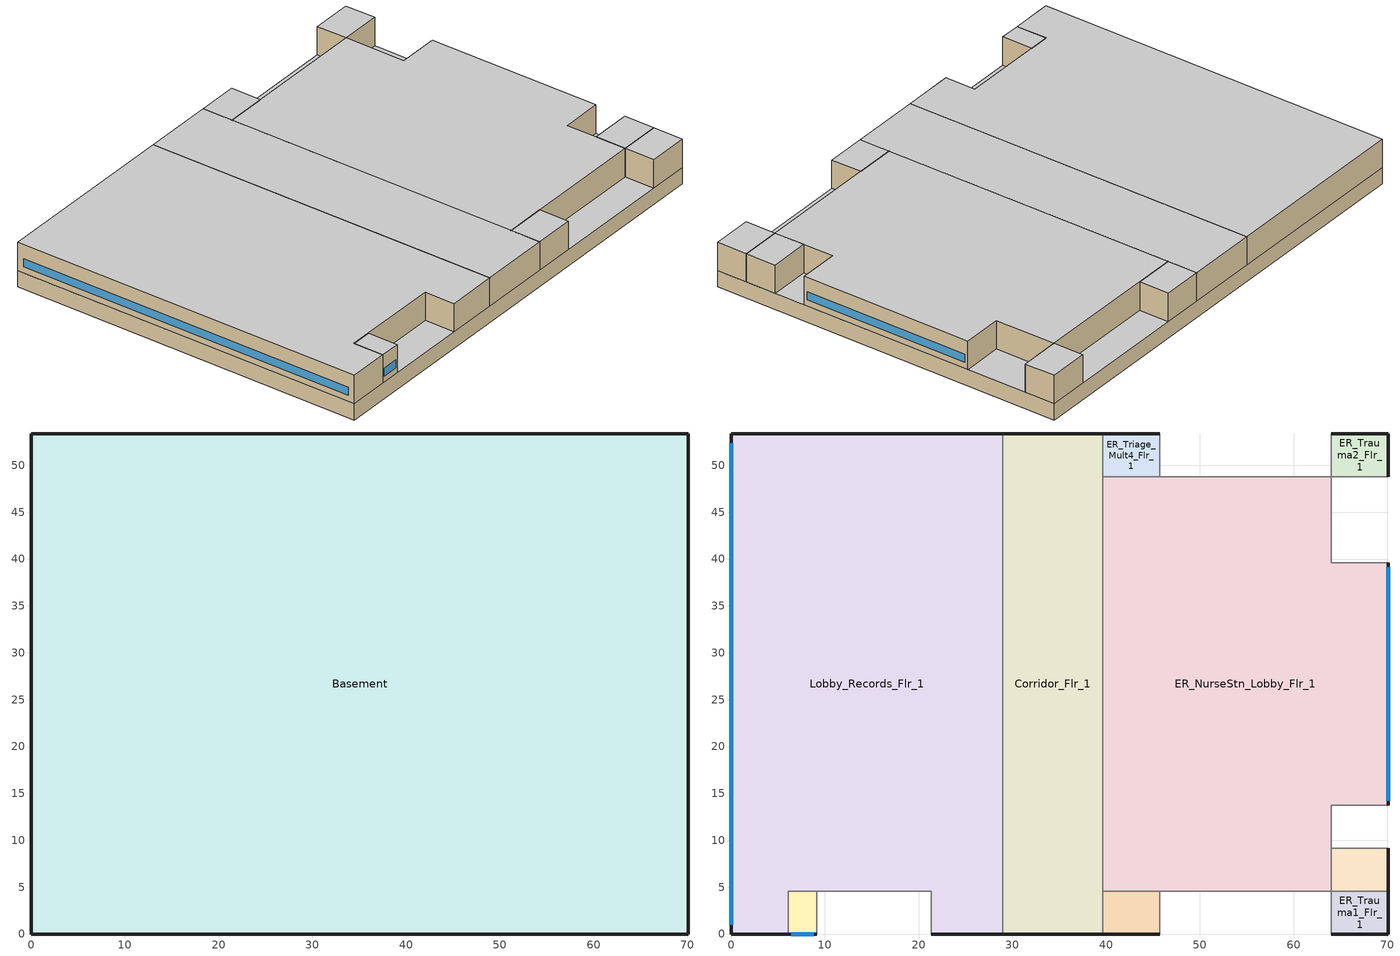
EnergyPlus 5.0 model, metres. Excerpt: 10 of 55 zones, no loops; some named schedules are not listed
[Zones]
Basement
 floor ground (ext-slab): 70.1,53.34 70.1,0 0,0 0,53.34 z-2.44
 wall ground (Underground Wall Non-res): 70.1,0 70.1,53.34 0,53.34 0,0 70.1,0 z-2.44:0
 ceiling adiabatic (INT-FLOOR-UNDERSIDE): 0,0 70.1,0 70.1,53.34 0,53.34 z0
Corridor_Flr_1
 floor adiabatic (INT-FLOOR-TOPSIDE): 39.62,53.34 39.62,0 28.96,0 28.96,53.34 z0
 wall outside (Mass Non-res Ext Wall): 39.62,53.34 28.96,53.34 / 28.96,0 39.62,0 z0:4.27
 wall to Lobby_Records_Flr_1 (AIR-WALL): 28.96,53.34 28.96,15.24 z0:4.27
 wall to Lobby_Records_Flr_1 (int-walls): 28.96,15.24 28.96,0 z0:4.27
 wall adiabatic (int-walls): 39.62,0 39.62,53.34 z0:4.27
 ceiling adiabatic (INT-FLOOR-UNDERSIDE): 28.96,53.34 28.96,0 39.62,0 39.62,53.34 z4.27
ER_Exam1_Mult4_Flr_1
 floor adiabatic (INT-FLOOR-TOPSIDE): 45.72,4.57 45.72,0 39.62,0 39.62,4.57 z0
 wall outside (Mass Non-res Ext Wall): 39.62,0 45.72,0 z0:4.27
 wall adiabatic (int-walls): 45.72,0 45.72,4.57 39.62,4.57 39.62,0 z0:4.27
 ceiling adiabatic (INT-FLOOR-UNDERSIDE): 39.62,4.57 39.62,0 45.72,0 45.72,4.57 z4.27
ER_Trauma1_Flr_1
 floor adiabatic (INT-FLOOR-TOPSIDE): 70.1,4.57 70.1,0 64.01,0 64.01,4.57 z0
 wall outside (Mass Non-res Ext Wall): 64.01,0 70.1,0 70.1,4.57 z0:4.27
 wall adiabatic (int-walls): 70.1,4.57 64.01,4.57 64.01,0 z0:4.27
 ceiling adiabatic (INT-FLOOR-UNDERSIDE): 64.01,4.57 64.01,0 70.1,0 70.1,4.57 z4.27
ER_Exam3_Mult4_Flr_1
 floor adiabatic (INT-FLOOR-TOPSIDE): 70.1,9.14 70.1,4.57 64.01,4.57 64.01,9.14 z0
 wall outside (Mass Non-res Ext Wall): 70.1,4.57 70.1,9.14 z0:4.27
 wall adiabatic (int-walls): 70.1,9.14 64.01,9.14 64.01,4.57 70.1,4.57 z0:4.27
 ceiling adiabatic (INT-FLOOR-UNDERSIDE): 64.01,9.14 64.01,4.57 70.1,4.57 70.1,9.14 z4.27
ER_Trauma2_Flr_1
 floor adiabatic (INT-FLOOR-TOPSIDE): 70.1,53.34 70.1,48.77 64.01,48.77 64.01,53.34 z0
 wall outside (Mass Non-res Ext Wall): 70.1,48.77 70.1,53.34 64.01,53.34 z0:4.27
 wall adiabatic (int-walls): 64.01,53.34 64.01,48.77 70.1,48.77 z0:4.27
 ceiling adiabatic (INT-FLOOR-UNDERSIDE): 64.01,53.34 64.01,48.77 70.1,48.77 70.1,53.34 z4.27
ER_Triage_Mult4_Flr_1
 floor adiabatic (INT-FLOOR-TOPSIDE): 45.72,53.34 45.72,48.77 39.62,48.77 39.62,53.34 z0
 wall outside (Mass Non-res Ext Wall): 45.72,53.34 39.62,53.34 z0:4.27
 wall adiabatic (int-walls): 39.62,53.34 39.62,48.77 45.72,48.77 45.72,53.34 z0:4.27
 ceiling adiabatic (INT-FLOOR-UNDERSIDE): 39.62,53.34 39.62,48.77 45.72,48.77 45.72,53.34 z4.27
ER_NurseStn_Lobby_Flr_1
 floor adiabatic (INT-FLOOR-TOPSIDE): 39.62,4.57 39.62,48.77 64.01,48.77 64.01,39.62 70.1,39.62 70.1,13.72 64.01,13.72 64.01,4.57 z0
 wall outside (Mass Non-res Ext Wall): 70.1,13.72 70.1,39.62 z0:4.27
 wall adiabatic (int-walls): 70.1,39.62 64.01,39.62 64.01,48.77 39.62,48.77 39.62,4.57 64.01,4.57 64.01,13.72 70.1,13.72 z0:4.27
 window (Window Non-res Fixed): 70.1,14.2 70.1,39.14 z0.91:2.13
 ceiling adiabatic (INT-FLOOR-UNDERSIDE): 39.62,4.57 64.01,4.57 64.01,13.72 70.1,13.72 70.1,39.62 64.01,39.62 64.01,48.77 39.62,48.77 z4.27
Lobby_Records_Flr_1
 floor adiabatic (INT-FLOOR-TOPSIDE): 0,0 0,53.34 28.96,53.34 28.96,0 21.34,0 21.34,4.57 6.1,4.57 6.1,0 z0
 wall outside (Mass Non-res Ext Wall): 21.34,0 28.96,0 / 28.96,53.34 0,53.34 0,0 6.1,0 z0:4.27
 wall adiabatic (int-walls): 6.1,0 6.1,4.57 21.34,4.57 21.34,0 z0:4.27
 window (Window Non-res Fixed): 0,52.34 0,1 z0.91:2.13
 ceiling adiabatic (INT-FLOOR-UNDERSIDE): 0,0 6.1,0 6.1,4.57 21.34,4.57 21.34,0 28.96,0 28.96,53.34 0,53.34 z4.27
Office1_Mult4_Flr_1
 floor adiabatic (INT-FLOOR-TOPSIDE): 9.14,4.57 9.14,0 6.1,0 6.1,4.57 z0
 wall outside (Mass Non-res Ext Wall): 6.1,0 9.14,0 z0:4.27
 wall adiabatic (int-walls): 9.14,0 9.14,4.57 6.1,4.57 6.1,0 z0:4.27
 window (Window Non-res Fixed): 6.41,0 8.84,0 z0.91:2.13
 ceiling adiabatic (INT-FLOOR-UNDERSIDE): 6.1,4.57 6.1,0 9.14,0 9.14,4.57 z4.27
[Building]
Ref Bldg Hospital New2004_v1.3_5.0: North Axis=0; Terrain=City; Loads Convergence Tolerance Value=0.04; Temperature Convergence Tolerance Value=0.2; Solar Distribution=FullInteriorAndExterior; Maximum Number of Warmup Days=25
[Site:Location]
USA CA-SAN FRANCISCO: Latitude {deg}=37.62; Longitude {deg}=-122.37; Time Zone {hr}=-8; Elevation {m}=5
[SizingPeriod:DesignDay] Barometric Pressure {Pa}=101265; Rain {0-no,1-yes}=0; Snow on ground {0-no,1-yes}=0; Day of Month=21; Daylight Savings Time Indicator=0; Humidity Indicating Type=WetBulb
Name | Maximum Dry-Bulb Temperature {C} | Daily Temp Range {C} | Humidity Indicating Conditions at Maximum Dry-Bulb | Wind Speed {m/s} design conditions vs. traditional 6.71 m/s (15 mph) | Wind Direction {Degrees; N=0, S=180} | Clearness {0.0 to 1.1} | Month | Day Type | Wind Speed {m/s} design conditions vs. traditional 3.35 m/s (7mph)
SAN_FRANCISCO Ann Htg 99.6% Condns DB | 3.2 | 0 | 3.2 | 2.4 | 140 | 0 | 1 | WinterDesignDay
SAN_FRANCISCO Ann Clg .4% Condns WB=>MDB | 25.7 | 9 | 18.4 |  | 310 | 1 | 9 | SummerDesignDay | 5.8
[Site:WaterMainsTemperature]
Calculation Method=CORRELATION; Annual Average Outdoor Air Temperature {C}=13.08; Maximum Difference In Monthly Average Outdoor Air Temperatures {deltaC}=8
[Site:GroundTemperature:BuildingSurface]
19.905, 19.922, 19.91, 19.932, 19.949, 20.038, 20.327, 20.062, 20.443, 20.088, 19.986, 19.948
[Construction]
Mass Non-res Ext Wall: 1IN Stucco, 8IN Concrete HW, Mass NonRes Wall Insulation, 1/2IN Gypsum
ext-slab: HW CONCRETE
int-walls: 1/2IN Gypsum, 1/2IN Gypsum
INT-FLOOR-TOPSIDE: MAT-CC05 4 HW CONCRETE, CP02 CARPET PAD
INT-FLOOR-UNDERSIDE: CP02 CARPET PAD, MAT-CC05 4 HW CONCRETE
Underground Wall Non-res: 8IN Concrete HW, UGWall NonRes Insulation
Window Non-res Fixed: NonRes Fixed Assembly Window
AIR-WALL: MAT-AIR-WALL
InteriorFurnishings: Std Wood 6inch
[Material] Thermal Absorptance=0.9
Name | Roughness | Thickness {m} | Conductivity {W/m-K} | Density {kg/m3} | Specific Heat {J/kg-K} | Solar Absorptance | Visible Absorptance | Visible Absorptance! Common Materials | Thickness | Conductivity | Density | Specific Heat
Mass NonRes Wall Insulation | MediumRough | 0.0365395 | 0.049 | 265 | 836.8 | 0.7 | 0.7
UGWall NonRes Insulation | MediumRough | 0.0001 | 0.049 | 265 | 836.8 | 0.7 | 0.7
Std Wood 6inch | MediumSmooth | 0.15 | 0.12 | 540 | 1210 | 0.7 |  | 0.7
1/2IN Gypsum | Smooth | 0.0127 | 0.16 | 784.9 | 830 | 0.92 | 0.92
1IN Stucco | Smooth |  |  |  |  | 0.92 | 0.92 |  | 0.0253 | 0.6918 | 1858 | 837
8IN CONCRETE HW | Rough | 0.2032 | 1.311 | 2240 | 836.8 | 0.7 | 0.7
HW CONCRETE; MAT-CC05 4 HW CONCRETE | Rough | 0.1016 | 1.311 | 2240 | 836.8 | 0.7 | 0.7
[WindowMaterial:SimpleGlazingSystem]
NonRes Fixed Assembly Window: U-Factor=6.92716; Solar Heat Gain Coefficient=0.39
[Material:NoMass] Thermal Absorptance=0.9; Solar Absorptance=0.7
Name | Roughness | Thermal Resistance {(m2-K)/W} | Visible Absorptance | Thermal Resistance {m2-K/W}
CP02 CARPET PAD | VeryRough | 0.2165 | 0.8
MAT-AIR-WALL | Rough |  |  | 0.207949
[Zone] Type=1; Part of Total Floor Area=Yes
Name | Multiplier
Basement; Corridor_Flr_1; ER_NurseStn_Lobby_Flr_1; ER_Trauma1_Flr_1; ER_Trauma2_Flr_1; Lobby_Records_Flr_1 | 1
ER_Exam1_Mult4_Flr_1; ER_Exam3_Mult4_Flr_1; ER_Triage_Mult4_Flr_1; Office1_Mult4_Flr_1 | 4
[People] Number of People Calculation Method=Area/Person; Fraction Radiant=0.3; User Specified Sensible Fraction=AUTOCALCULATE; Activity Level Schedule=ACTIVITY_SCH; Enable ASHRAE 55 Comfort Warnings=No; MRT Calculation=ZoneAveraged; Work Efficiency Schedule=WORK_EFF_SCH; Clothing Schedule=CLOTHING_SCH; Air Velocity Schedule=AIR_VELO_SCH; Thermal Comfort Report=FANGER
Name | Zone | Schedule | Zone Area per Person
Basement People | Basement | ADMIN_OCC_SCH | 37.1747
Corridor_Flr_1 People | Corridor_Flr_1 | ADMIN_OCC_SCH | 92.5926
ER_Exam1_Mult4_Flr_1 People | ER_Exam1_Mult4_Flr_1 | CRITICAL_OCC_SCH | 4.6512
ER_Exam3_Mult4_Flr_1 People | ER_Exam3_Mult4_Flr_1 | CRITICAL_OCC_SCH | 4.6512
ER_NurseStn_Lobby_Flr_1 People | ER_NurseStn_Lobby_Flr_1 | ADMIN_OCC_SCH | 69.9301
ER_Trauma1_Flr_1 People | ER_Trauma1_Flr_1 | CRITICAL_OCC_SCH | 4.6512
ER_Trauma2_Flr_1 People | ER_Trauma2_Flr_1 | CRITICAL_OCC_SCH | 4.6512
ER_Triage_Mult4_Flr_1 People | ER_Triage_Mult4_Flr_1 | CRITICAL_OCC_SCH | 4.6512
Lobby_Records_Flr_1 People | Lobby_Records_Flr_1 | ADMIN_OCC_SCH | 69.9301
Office1_Mult4_Flr_1 People | Office1_Mult4_Flr_1 | ADMIN_OCC_SCH | 13.2802
[Lights] Design Level Calculation Method=Watts/Area; Return Air Fraction=0; Fraction Radiant=0.7; Fraction Visible=0.2; Fraction Replaceable=1; Return Air Fraction is Calculated from Plenum Temperature=No
Name | Zone | Schedule | Watts per Zone Area {W/m2}
Basement_Lights | Basement | ADMIN_LIGHT_SCH | 11.84
Corridor_Flr_1_Lights | Corridor_Flr_1 | ADMIN_LIGHT_SCH | 10.76
ER_Exam1_Mult4_Flr_1_Lights | ER_Exam1_Mult4_Flr_1 | CRITICAL_LIGHT_SCH | 29.05
ER_Exam3_Mult4_Flr_1_Lights | ER_Exam3_Mult4_Flr_1 | CRITICAL_LIGHT_SCH | 29.05
ER_NurseStn_Lobby_Flr_1_Lights | ER_NurseStn_Lobby_Flr_1 | ADMIN_LIGHT_SCH | 12.05
ER_Trauma1_Flr_1_Lights | ER_Trauma1_Flr_1 | CRITICAL_LIGHT_SCH | 29.05
ER_Trauma2_Flr_1_Lights | ER_Trauma2_Flr_1 | CRITICAL_LIGHT_SCH | 29.05
ER_Triage_Mult4_Flr_1_Lights | ER_Triage_Mult4_Flr_1 | CRITICAL_LIGHT_SCH | 29.05
Lobby_Records_Flr_1_Lights | Lobby_Records_Flr_1 | ADMIN_LIGHT_SCH | 15.82
Office1_Mult4_Flr_1_Lights | Office1_Mult4_Flr_1 | ADMIN_LIGHT_SCH | 11.84
[ElectricEquipment] Design Level Calculation Method=Watts/Area; Fraction Latent=0; Fraction Radiant=0.5; Fraction Lost=0
Name | Zone | Schedule | Watts per Zone Floor Area {W/m2}
Basement_MiscPlug_Equip | Basement | ADMIN_EQUIP_SCH | 8.07
ER_Exam1_Mult4_Flr_1_MiscPlug_Equip | ER_Exam1_Mult4_Flr_1 | CRITICAL_EQUIP_SCH | 16.04
ER_Exam3_Mult4_Flr_1_MiscPlug_Equip | ER_Exam3_Mult4_Flr_1 | CRITICAL_EQUIP_SCH | 16.04
ER_NurseStn_Lobby_Flr_1_MiscPlug_Equip | ER_NurseStn_Lobby_Flr_1 | ADMIN_EQUIP_SCH | 14.63
ER_Trauma1_Flr_1_MiscPlug_Equip | ER_Trauma1_Flr_1 | CRITICAL_EQUIP_SCH | 43.04
ER_Trauma2_Flr_1_MiscPlug_Equip | ER_Trauma2_Flr_1 | CRITICAL_EQUIP_SCH | 43.04
ER_Triage_Mult4_Flr_1_MiscPlug_Equip | ER_Triage_Mult4_Flr_1 | CRITICAL_EQUIP_SCH | 29.05
Lobby_Records_Flr_1_MiscPlug_Equip | Lobby_Records_Flr_1 | ADMIN_EQUIP_SCH | 1.08
Office1_Mult4_Flr_1_MiscPlug_Equip | Office1_Mult4_Flr_1 | ADMIN_EQUIP_SCH | 10.76
[Exterior:Lights]
Exterior Facade Lighting: Schedule=ALWAYS_ON; Design Level=15409; Control Option=AstronomicalClock
[Exterior:FuelEquipment]
Elevators: Fuel Use Type=Electricity; Schedule=BLDG_ELEVATORS; Design Level {W}=162963
[ZoneInfiltration:DesignFlowRate] Schedule=INFIL_QUARTER_ON_SCH; Design Volume Flow Rate Calculation Method=Flow/ExteriorWallArea; Flow per Exterior Surface Area {m3/s/m2}=0.000302; Constant Term Coefficient=1; Temperature Term Coefficient=0; Velocity Term Coefficient=0; Velocity Squared Term Coefficient=0
Name | Zone
Corridor_Flr_1_Infiltration | Corridor_Flr_1
ER_Exam1_Mult4_Flr_1_Infiltration | ER_Exam1_Mult4_Flr_1
ER_Exam3_Mult4_Flr_1_Infiltration | ER_Exam3_Mult4_Flr_1
ER_NurseStn_Lobby_Flr_1_Infiltration | ER_NurseStn_Lobby_Flr_1
ER_Trauma1_Flr_1_Infiltration | ER_Trauma1_Flr_1
ER_Trauma2_Flr_1_Infiltration | ER_Trauma2_Flr_1
ER_Triage_Mult4_Flr_1_Infiltration | ER_Triage_Mult4_Flr_1
Lobby_Records_Flr_1_Infiltration | Lobby_Records_Flr_1
Office1_Mult4_Flr_1_Infiltration | Office1_Mult4_Flr_1
[InternalMass] Construction=InteriorFurnishings
Name | Zone | Surface Area
Basement Internal Mass | Basement | 7478.69
Corridor_Flr_1 Internal Mass | Corridor_Flr_1 | 1138.06
ER_Exam1_Mult4_Flr_1 Internal Mass | ER_Exam1_Mult4_Flr_1 | 55.7418
ER_Exam3_Mult4_Flr_1 Internal Mass | ER_Exam3_Mult4_Flr_1 | 55.7418
ER_NurseStn_Lobby_Flr_1 Internal Mass | ER_NurseStn_Lobby_Flr_1 | 2471.22
ER_Trauma1_Flr_1 Internal Mass | ER_Trauma1_Flr_1 | 55.7418
ER_Trauma2_Flr_1 Internal Mass | ER_Trauma2_Flr_1 | 55.7418
ER_Triage_Mult4_Flr_1 Internal Mass | ER_Triage_Mult4_Flr_1 | 55.7418
Lobby_Records_Flr_1 Internal Mass | Lobby_Records_Flr_1 | 2949.62
Office1_Mult4_Flr_1 Internal Mass | Office1_Mult4_Flr_1 | 27.8709
[AvailabilityManager:NightCycle] Availability Schedule=ALWAYS_ON; Fan Schedule=HVACOperationSchd; Control Type {CycleOnAny | CycleOnControlZone | CycleOnAnyZoneFansOnly}=CycleOnAny; Thermostat Tolerance {delta C}=1; Cycling Run Time {s}=1800
CAV_1 Availability Manager; CAV_2 Availability Manager; VAV_1 Availability Manager; VAV_2 Availability Manager
[UtilityCost:Tariff]
Name | Output Meter | Conversion Factor Choice | Time of Use Period Schedule | Season Schedule | Demand Window Length | Monthly Charge or Variable | Group
PGE_E-19_MediumGeneralTOUDemandService | Electricity:Facility | kWh | PGETOUSched | PGESeasonsSchedule | HalfHour | 174.88 | Comm Elect
PGE_A-10MediumGeneralDemandService | Electricity:Facility | kWh |  | PGESeasonsSchedule | HalfHour | 67.64 | Comm Elect
PGE_A-1SmallGeneralService | Electricity:Facility | kWh |  | PGESeasonsSchedule | HalfHour | 7.31 | Comm Elect
CA_EIAMonthlyRateGas | Gas:Facility | MCF |  |  |  | 0 | Comm Gas
[UtilityCost:Charge:Simple]
Name | Charge Variable | Tariff | Source Variable | Season | Category Variable | Cost per Unit Value or Variable
 | SummerOnPeakDemandCharge | PGE_E-19_MediumGeneralTOUDemandService | PeakDemand | Summer | DemandCharges | 13.51
 | SummerMidPeakDemandCharge | PGE_E-19_MediumGeneralTOUDemandService | MidPeakDemand | Summer | DemandCharges | 3.75
 | SummerDemandCharge | PGE_E-19_MediumGeneralTOUDemandService | totalDemand | Summer | DemandCharges | 3.18
 | WinterMidPeakDemandCharge | PGE_E-19_MediumGeneralTOUDemandService | MidPeakDemand | Winter | DemandCharges | 3.69
 | WinterDemandCharge | PGE_E-19_MediumGeneralTOUDemandService | totalDemand | Winter | DemandCharges | 3.18
 | SummerPeakEnergyCharge | PGE_E-19_MediumGeneralTOUDemandService | PeakEnergy | Summer | EnergyCharges | 0.15746
 | SummerMidPeakEnergyCharge | PGE_E-19_MediumGeneralTOUDemandService | MidPeakEnergy | Summer | EnergyCharges | 0.09613
 | SummerOffPeakEnergyCharge | PGE_E-19_MediumGeneralTOUDemandService | OffPeakEnergy | Summer | EnergyCharges | 0.08203
 | WinterMidPeakEnergyCharge | PGE_E-19_MediumGeneralTOUDemandService | MidPeakEnergy | Winter | EnergyCharges | 0.10181
 | WinterOffPeakEnergyCharge | PGE_E-19_MediumGeneralTOUDemandService | OffPeakEnergy | Winter | EnergyCharges | 0.08203
 | TaxofEightPercent | PGE_E-19_MediumGeneralTOUDemandService | subtotal | Annual | Taxes | 0.08
 | SummerEnergyCharge | PGE_A-10MediumGeneralDemandService | totalEnergy | Summer | EnergyCharges | 0.1416
 | WinterEnergyCharge | PGE_A-10MediumGeneralDemandService | totalEnergy | Winter | EnergyCharges | 0.103
 | SummerDemandCharge | PGE_A-10MediumGeneralDemandService | totalDemand | Summer | DemandCharges | 6.56
 | WinterDemandCharge | PGE_A-10MediumGeneralDemandService | totalDemand | Winter | DemandCharges | 1.58
 | TaxofEightPercent | PGE_A-10MediumGeneralDemandService | subtotal | Annual | Taxes | 0.08
 | SummerEnergyCharge | PGE_A-1SmallGeneralService | totalEnergy | Summer | EnergyCharges | 0.1794
 | WinterEnergyCharge | PGE_A-1SmallGeneralService | totalEnergy | Winter | EnergyCharges | 0.1179
 | TaxofEightPercent | PGE_A-1SmallGeneralService | subtotal | Annual | Taxes | 0.08
 | MonthlyRateGasCharge | CA_EIAMonthlyRateGas | totalEnergy | Annual | EnergyCharges | CA_MonthlyGasRates
 | TaxofEightPercent | CA_EIAMonthlyRateGas | SubTotal | Annual | Taxes | 0.08
[UtilityCost:Qualify] Season=Annual; Threshold Test=Count
Name | Tariff | Variable | Qualify Type | Threshold Value or Variable | Number of Months
MinDemand500kw | PGE_E-19_MediumGeneralTOUDemandService | TotalDemand | Minimum | 500 | 12
MaxDemand500kw | PGE_A-10MediumGeneralDemandService | TotalDemand | Maximum | 500 | 1
MaxDemand500kw | PGE_A-1SmallGeneralService | TotalDemand | Maximum | 500 | 1
MaxEnergy4200kwh | PGE_A-1SmallGeneralService | TotalEnergy | Maximum | 4200 | 1
[UtilityCost:Variable]
CA_MonthlyGasRates: Tariff=CA_EIAMonthlyRateGas; Variable Type=Currency; January Value=9.37; February Value=8.88; March Value=8.2; April Value=7.29; May Value=7.82; June Value=8.26; July Value=8.23; August Value=8.21; September Value=7.9; October Value=8.09; November Value=7.64; December Value=8.43
[Schedule:Compact]
ADMIN_LIGHT_SCH: Fraction, Through: 12/31, For: Weekdays, Until: 04:00, 0.1, Until: 06:00, 0.3, Until: 07:00, 0.6, Until: 18:00, 0.9, Until: 20:00, 0.6, Until: 22:00, 0.3, Until: 24:00, 0.1, For: SummerDesignDay, Until: 04:00, 0.1, Until: 06:00, 0.3, Until: 07:00, 0.6, Until: 18:00, 0.9, Until: 20:00, 0.6, Until: 22:00, 0.3, Until: 24:00, 0.1, For: WinterDesignDay, Until: 07:00, 0.1, Until: 09:00, 0.3, Until: 15:00, 0.4, Until: 20:00, 0.3, Until: 24:00, 0.1, For: Saturday, Until: 07:00, 0.1, Until: 09:00, 0.3, Until: 15:00, 0.4, Until: 20:00, 0.3, Until: 24:00, 0.1, For: AllOtherDays, Until: 08:00, 0.05, Until: 17:00, 0.1, Until: 24:00, 0.05
ADMIN_OCC_SCH: Fraction, Through: 12/31, For: Weekdays, Until: 04:00, 0.05, Until: 06:00, 0.2, Until: 07:00, 0.5, Until: 18:00, 0.9, Until: 20:00, 0.5, Until: 22:00, 0.2, Until: 24:00, 0.05, For: SummerDesignDay, Until: 04:00, 0.05, Until: 06:00, 0.2, Until: 07:00, 0.5, Until: 18:00, 0.9, Until: 20:00, 0.5, Until: 22:00, 0.2, Until: 24:00, 0.05, For: WinterDesignDay, Until: 07:00, 0.05, Until: 09:00, 0.2, Until: 15:00, 0.3, Until: 20:00, 0.2, Until: 24:00, 0.05, For: Saturday, Until: 07:00, 0.05, Until: 09:00, 0.2, Until: 15:00, 0.3, Until: 20:00, 0.2, Until: 24:00, 0.05, For: Sunday Holidays AllOtherDays, Until: 08:00, 0, Until: 17:00, 0.05, Until: 24:00, 0
CRITICAL_LIGHT_SCH: Fraction, Through: 12/31, For: Weekdays, Until: 04:00, 0.5, Until: 06:00, 0.7, Until: 18:00, 0.9, Until: 22:00, 0.7, Until: 24:00, 0.5, For: SummerDesignDay, Until: 04:00, 0.5, Until: 06:00, 0.7, Until: 18:00, 0.9, Until: 22:00, 0.7, Until: 24:00, 0.5, For: WinterDesignDay, Until: 04:00, 0.5, Until: 06:00, 0.7, Until: 18:00, 0.9, Until: 22:00, 0.7, Until: 24:00, 0.5, For: Saturday, Until: 04:00, 0.5, Until: 06:00, 0.7, Until: 18:00, 0.9, Until: 22:00, 0.7, Until: 24:00, 0.5, For: AllOtherDays, Until: 04:00, 0.5, Until: 06:00, 0.7, Until: 18:00, 0.9, Until: 22:00, 0.7, Until: 24:00, 0.5
CRITICAL_OCC_SCH: Fraction, Through: 12/31, For: Weekdays, Until: 04:00, 0.4, Until: 06:00, 0.65, Until: 18:00, 0.9, Until: 22:00, 0.65, Until: 24:00, 0.4, For: SummerDesignDay, Until: 04:00, 0.4, Until: 06:00, 0.65, Until: 18:00, 0.9, Until: 22:00, 0.65, Until: 24:00, 0.4, For: WinterDesignDay, Until: 04:00, 0.4, Until: 06:00, 0.65, Until: 18:00, 0.9, Until: 22:00, 0.65, Until: 24:00, 0.4, For: Saturday, Until: 04:00, 0.4, Until: 06:00, 0.65, Until: 18:00, 0.9, Until: 22:00, 0.65, Until: 24:00, 0.4, For: AllOtherDays, Until: 04:00, 0.4, Until: 06:00, 0.65, Until: 18:00, 0.9, Until: 22:00, 0.65, Until: 24:00, 0.4
WORK_EFF_SCH: Fraction, Through: 12/31, For: AllDays, Until: 24:00, 0
CLOTHING_SCH: Any Number, Through: 04/30, For: AllDays, Until: 24:00, 1, Through: 09/30, For: AllDays, Until: 24:00, 0.5, Through: 12/31, For: AllDays, Until: 24:00, 1
ACTIVITY_SCH: Any Number, Through: 12/31, For: AllDays, Until: 24:00, 120
AIR_VELO_SCH: Any Number, Through: 12/31, For: AllDays, Until: 24:00, 0.2
